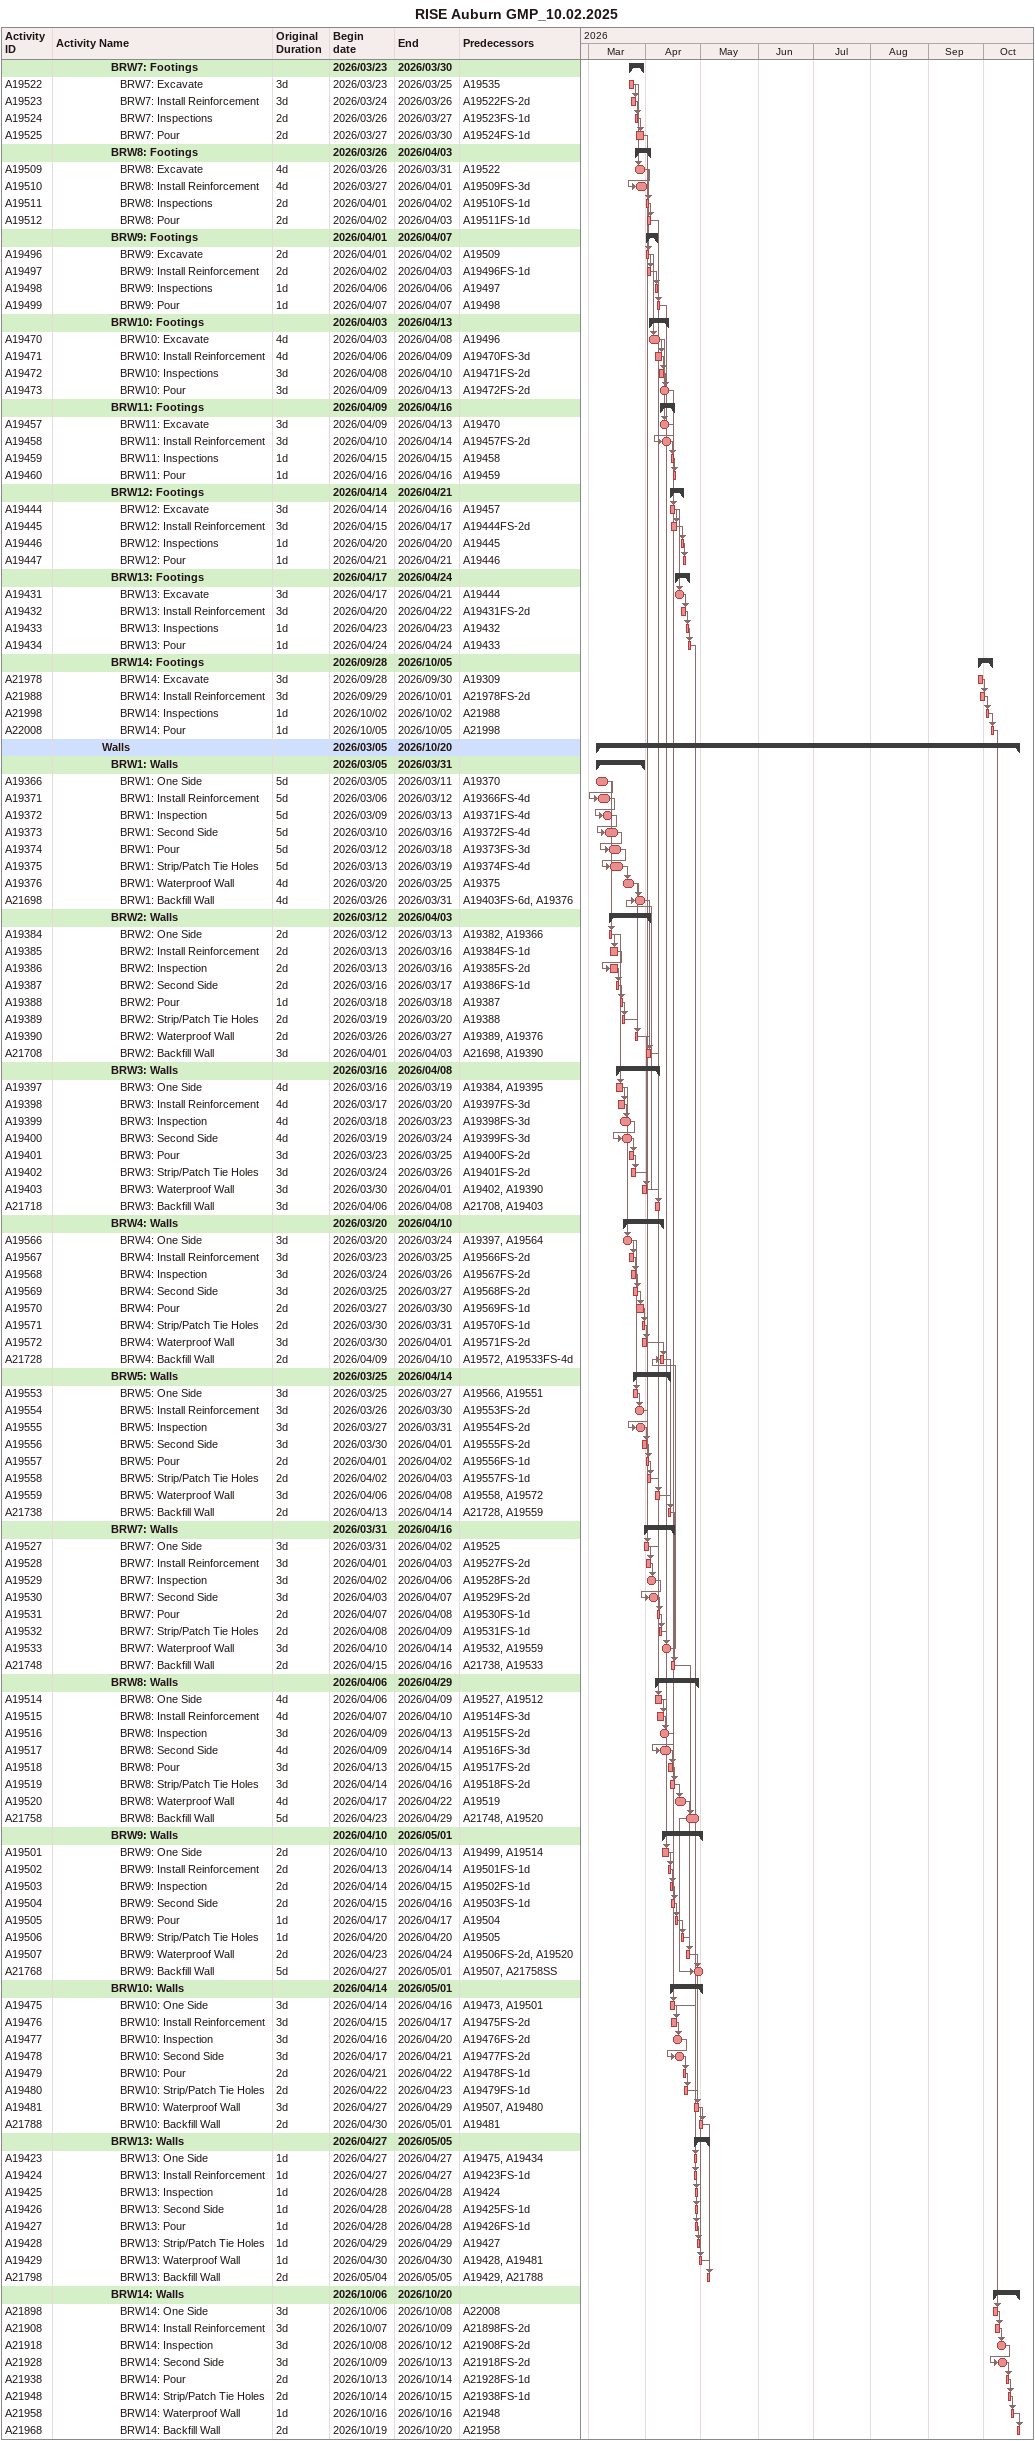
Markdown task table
RISE Auburn GMP_10.02.2025

| ID | Level | Task | Original duration | Start | Finish | Predecessors |
|---|---|---|---|---|---|---|
|  | 7 | **BRW7: Footings** |  | 2026-03-23 | 2026-03-30 |  |
| A19522 | 8 | BRW7: Excavate | 3d | 2026-03-23 | 2026-03-25 | A19535 |
| A19523 | 8 | BRW7: Install Reinforcement | 3d | 2026-03-24 | 2026-03-26 | A19522FS-2d |
| A19524 | 8 | BRW7: Inspections | 2d | 2026-03-26 | 2026-03-27 | A19523FS-1d |
| A19525 | 8 | BRW7: Pour | 2d | 2026-03-27 | 2026-03-30 | A19524FS-1d |
|  | 7 | **BRW8: Footings** |  | 2026-03-26 | 2026-04-03 |  |
| A19509 | 8 | BRW8: Excavate | 4d | 2026-03-26 | 2026-03-31 | A19522 |
| A19510 | 8 | BRW8: Install Reinforcement | 4d | 2026-03-27 | 2026-04-01 | A19509FS-3d |
| A19511 | 8 | BRW8: Inspections | 2d | 2026-04-01 | 2026-04-02 | A19510FS-1d |
| A19512 | 8 | BRW8: Pour | 2d | 2026-04-02 | 2026-04-03 | A19511FS-1d |
|  | 7 | **BRW9: Footings** |  | 2026-04-01 | 2026-04-07 |  |
| A19496 | 8 | BRW9: Excavate | 2d | 2026-04-01 | 2026-04-02 | A19509 |
| A19497 | 8 | BRW9: Install Reinforcement | 2d | 2026-04-02 | 2026-04-03 | A19496FS-1d |
| A19498 | 8 | BRW9: Inspections | 1d | 2026-04-06 | 2026-04-06 | A19497 |
| A19499 | 8 | BRW9: Pour | 1d | 2026-04-07 | 2026-04-07 | A19498 |
|  | 7 | **BRW10: Footings** |  | 2026-04-03 | 2026-04-13 |  |
| A19470 | 8 | BRW10: Excavate | 4d | 2026-04-03 | 2026-04-08 | A19496 |
| A19471 | 8 | BRW10: Install Reinforcement | 4d | 2026-04-06 | 2026-04-09 | A19470FS-3d |
| A19472 | 8 | BRW10: Inspections | 3d | 2026-04-08 | 2026-04-10 | A19471FS-2d |
| A19473 | 8 | BRW10: Pour | 3d | 2026-04-09 | 2026-04-13 | A19472FS-2d |
|  | 7 | **BRW11: Footings** |  | 2026-04-09 | 2026-04-16 |  |
| A19457 | 8 | BRW11: Excavate | 3d | 2026-04-09 | 2026-04-13 | A19470 |
| A19458 | 8 | BRW11: Install Reinforcement | 3d | 2026-04-10 | 2026-04-14 | A19457FS-2d |
| A19459 | 8 | BRW11: Inspections | 1d | 2026-04-15 | 2026-04-15 | A19458 |
| A19460 | 8 | BRW11: Pour | 1d | 2026-04-16 | 2026-04-16 | A19459 |
|  | 7 | **BRW12: Footings** |  | 2026-04-14 | 2026-04-21 |  |
| A19444 | 8 | BRW12: Excavate | 3d | 2026-04-14 | 2026-04-16 | A19457 |
| A19445 | 8 | BRW12: Install Reinforcement | 3d | 2026-04-15 | 2026-04-17 | A19444FS-2d |
| A19446 | 8 | BRW12: Inspections | 1d | 2026-04-20 | 2026-04-20 | A19445 |
| A19447 | 8 | BRW12: Pour | 1d | 2026-04-21 | 2026-04-21 | A19446 |
|  | 7 | **BRW13: Footings** |  | 2026-04-17 | 2026-04-24 |  |
| A19431 | 8 | BRW13: Excavate | 3d | 2026-04-17 | 2026-04-21 | A19444 |
| A19432 | 8 | BRW13: Install Reinforcement | 3d | 2026-04-20 | 2026-04-22 | A19431FS-2d |
| A19433 | 8 | BRW13: Inspections | 1d | 2026-04-23 | 2026-04-23 | A19432 |
| A19434 | 8 | BRW13: Pour | 1d | 2026-04-24 | 2026-04-24 | A19433 |
|  | 7 | **BRW14: Footings** |  | 2026-09-28 | 2026-10-05 |  |
| A21978 | 8 | BRW14: Excavate | 3d | 2026-09-28 | 2026-09-30 | A19309 |
| A21988 | 8 | BRW14: Install Reinforcement | 3d | 2026-09-29 | 2026-10-01 | A21978FS-2d |
| A21998 | 8 | BRW14: Inspections | 1d | 2026-10-02 | 2026-10-02 | A21988 |
| A22008 | 8 | BRW14: Pour | 1d | 2026-10-05 | 2026-10-05 | A21998 |
|  | 6 | **Walls** |  | 2026-03-05 | 2026-10-20 |  |
|  | 7 | **BRW1: Walls** |  | 2026-03-05 | 2026-03-31 |  |
| A19366 | 8 | BRW1: One Side | 5d | 2026-03-05 | 2026-03-11 | A19370 |
| A19371 | 8 | BRW1: Install Reinforcement | 5d | 2026-03-06 | 2026-03-12 | A19366FS-4d |
| A19372 | 8 | BRW1: Inspection | 5d | 2026-03-09 | 2026-03-13 | A19371FS-4d |
| A19373 | 8 | BRW1: Second Side | 5d | 2026-03-10 | 2026-03-16 | A19372FS-4d |
| A19374 | 8 | BRW1: Pour | 5d | 2026-03-12 | 2026-03-18 | A19373FS-3d |
| A19375 | 8 | BRW1: Strip/Patch Tie Holes | 5d | 2026-03-13 | 2026-03-19 | A19374FS-4d |
| A19376 | 8 | BRW1: Waterproof Wall | 4d | 2026-03-20 | 2026-03-25 | A19375 |
| A21698 | 8 | BRW1: Backfill Wall | 4d | 2026-03-26 | 2026-03-31 | A19403FS-6d, A19376 |
|  | 7 | **BRW2: Walls** |  | 2026-03-12 | 2026-04-03 |  |
| A19384 | 8 | BRW2: One Side | 2d | 2026-03-12 | 2026-03-13 | A19382, A19366 |
| A19385 | 8 | BRW2: Install Reinforcement | 2d | 2026-03-13 | 2026-03-16 | A19384FS-1d |
| A19386 | 8 | BRW2: Inspection | 2d | 2026-03-13 | 2026-03-16 | A19385FS-2d |
| A19387 | 8 | BRW2: Second Side | 2d | 2026-03-16 | 2026-03-17 | A19386FS-1d |
| A19388 | 8 | BRW2: Pour | 1d | 2026-03-18 | 2026-03-18 | A19387 |
| A19389 | 8 | BRW2: Strip/Patch Tie Holes | 2d | 2026-03-19 | 2026-03-20 | A19388 |
| A19390 | 8 | BRW2: Waterproof Wall | 2d | 2026-03-26 | 2026-03-27 | A19389, A19376 |
| A21708 | 8 | BRW2: Backfill Wall | 3d | 2026-04-01 | 2026-04-03 | A21698, A19390 |
|  | 7 | **BRW3: Walls** |  | 2026-03-16 | 2026-04-08 |  |
| A19397 | 8 | BRW3: One Side | 4d | 2026-03-16 | 2026-03-19 | A19384, A19395 |
| A19398 | 8 | BRW3: Install Reinforcement | 4d | 2026-03-17 | 2026-03-20 | A19397FS-3d |
| A19399 | 8 | BRW3: Inspection | 4d | 2026-03-18 | 2026-03-23 | A19398FS-3d |
| A19400 | 8 | BRW3: Second Side | 4d | 2026-03-19 | 2026-03-24 | A19399FS-3d |
| A19401 | 8 | BRW3: Pour | 3d | 2026-03-23 | 2026-03-25 | A19400FS-2d |
| A19402 | 8 | BRW3: Strip/Patch Tie Holes | 3d | 2026-03-24 | 2026-03-26 | A19401FS-2d |
| A19403 | 8 | BRW3: Waterproof Wall | 3d | 2026-03-30 | 2026-04-01 | A19402, A19390 |
| A21718 | 8 | BRW3: Backfill Wall | 3d | 2026-04-06 | 2026-04-08 | A21708, A19403 |
|  | 7 | **BRW4: Walls** |  | 2026-03-20 | 2026-04-10 |  |
| A19566 | 8 | BRW4: One Side | 3d | 2026-03-20 | 2026-03-24 | A19397, A19564 |
| A19567 | 8 | BRW4: Install Reinforcement | 3d | 2026-03-23 | 2026-03-25 | A19566FS-2d |
| A19568 | 8 | BRW4: Inspection | 3d | 2026-03-24 | 2026-03-26 | A19567FS-2d |
| A19569 | 8 | BRW4: Second Side | 3d | 2026-03-25 | 2026-03-27 | A19568FS-2d |
| A19570 | 8 | BRW4: Pour | 2d | 2026-03-27 | 2026-03-30 | A19569FS-1d |
| A19571 | 8 | BRW4: Strip/Patch Tie Holes | 2d | 2026-03-30 | 2026-03-31 | A19570FS-1d |
| A19572 | 8 | BRW4: Waterproof Wall | 3d | 2026-03-30 | 2026-04-01 | A19571FS-2d |
| A21728 | 8 | BRW4: Backfill Wall | 2d | 2026-04-09 | 2026-04-10 | A19572, A19533FS-4d |
|  | 7 | **BRW5: Walls** |  | 2026-03-25 | 2026-04-14 |  |
| A19553 | 8 | BRW5: One Side | 3d | 2026-03-25 | 2026-03-27 | A19566, A19551 |
| A19554 | 8 | BRW5: Install Reinforcement | 3d | 2026-03-26 | 2026-03-30 | A19553FS-2d |
| A19555 | 8 | BRW5: Inspection | 3d | 2026-03-27 | 2026-03-31 | A19554FS-2d |
| A19556 | 8 | BRW5: Second Side | 3d | 2026-03-30 | 2026-04-01 | A19555FS-2d |
| A19557 | 8 | BRW5: Pour | 2d | 2026-04-01 | 2026-04-02 | A19556FS-1d |
| A19558 | 8 | BRW5: Strip/Patch Tie Holes | 2d | 2026-04-02 | 2026-04-03 | A19557FS-1d |
| A19559 | 8 | BRW5: Waterproof Wall | 3d | 2026-04-06 | 2026-04-08 | A19558, A19572 |
| A21738 | 8 | BRW5: Backfill Wall | 2d | 2026-04-13 | 2026-04-14 | A21728, A19559 |
|  | 7 | **BRW7: Walls** |  | 2026-03-31 | 2026-04-16 |  |
| A19527 | 8 | BRW7: One Side | 3d | 2026-03-31 | 2026-04-02 | A19525 |
| A19528 | 8 | BRW7: Install Reinforcement | 3d | 2026-04-01 | 2026-04-03 | A19527FS-2d |
| A19529 | 8 | BRW7: Inspection | 3d | 2026-04-02 | 2026-04-06 | A19528FS-2d |
| A19530 | 8 | BRW7: Second Side | 3d | 2026-04-03 | 2026-04-07 | A19529FS-2d |
| A19531 | 8 | BRW7: Pour | 2d | 2026-04-07 | 2026-04-08 | A19530FS-1d |
| A19532 | 8 | BRW7: Strip/Patch Tie Holes | 2d | 2026-04-08 | 2026-04-09 | A19531FS-1d |
| A19533 | 8 | BRW7: Waterproof Wall | 3d | 2026-04-10 | 2026-04-14 | A19532, A19559 |
| A21748 | 8 | BRW7: Backfill Wall | 2d | 2026-04-15 | 2026-04-16 | A21738, A19533 |
|  | 7 | **BRW8: Walls** |  | 2026-04-06 | 2026-04-29 |  |
| A19514 | 8 | BRW8: One Side | 4d | 2026-04-06 | 2026-04-09 | A19527, A19512 |
| A19515 | 8 | BRW8: Install Reinforcement | 4d | 2026-04-07 | 2026-04-10 | A19514FS-3d |
| A19516 | 8 | BRW8: Inspection | 3d | 2026-04-09 | 2026-04-13 | A19515FS-2d |
| A19517 | 8 | BRW8: Second Side | 4d | 2026-04-09 | 2026-04-14 | A19516FS-3d |
| A19518 | 8 | BRW8: Pour | 3d | 2026-04-13 | 2026-04-15 | A19517FS-2d |
| A19519 | 8 | BRW8: Strip/Patch Tie Holes | 3d | 2026-04-14 | 2026-04-16 | A19518FS-2d |
| A19520 | 8 | BRW8: Waterproof Wall | 4d | 2026-04-17 | 2026-04-22 | A19519 |
| A21758 | 8 | BRW8: Backfill Wall | 5d | 2026-04-23 | 2026-04-29 | A21748, A19520 |
|  | 7 | **BRW9: Walls** |  | 2026-04-10 | 2026-05-01 |  |
| A19501 | 8 | BRW9: One Side | 2d | 2026-04-10 | 2026-04-13 | A19499, A19514 |
| A19502 | 8 | BRW9: Install Reinforcement | 2d | 2026-04-13 | 2026-04-14 | A19501FS-1d |
| A19503 | 8 | BRW9: Inspection | 2d | 2026-04-14 | 2026-04-15 | A19502FS-1d |
| A19504 | 8 | BRW9: Second Side | 2d | 2026-04-15 | 2026-04-16 | A19503FS-1d |
| A19505 | 8 | BRW9: Pour | 1d | 2026-04-17 | 2026-04-17 | A19504 |
| A19506 | 8 | BRW9: Strip/Patch Tie Holes | 1d | 2026-04-20 | 2026-04-20 | A19505 |
| A19507 | 8 | BRW9: Waterproof Wall | 2d | 2026-04-23 | 2026-04-24 | A19506FS-2d, A19520 |
| A21768 | 8 | BRW9: Backfill Wall | 5d | 2026-04-27 | 2026-05-01 | A19507, A21758SS |
|  | 7 | **BRW10: Walls** |  | 2026-04-14 | 2026-05-01 |  |
| A19475 | 8 | BRW10: One Side | 3d | 2026-04-14 | 2026-04-16 | A19473, A19501 |
| A19476 | 8 | BRW10: Install Reinforcement | 3d | 2026-04-15 | 2026-04-17 | A19475FS-2d |
| A19477 | 8 | BRW10: Inspection | 3d | 2026-04-16 | 2026-04-20 | A19476FS-2d |
| A19478 | 8 | BRW10: Second Side | 3d | 2026-04-17 | 2026-04-21 | A19477FS-2d |
| A19479 | 8 | BRW10: Pour | 2d | 2026-04-21 | 2026-04-22 | A19478FS-1d |
| A19480 | 8 | BRW10: Strip/Patch Tie Holes | 2d | 2026-04-22 | 2026-04-23 | A19479FS-1d |
| A19481 | 8 | BRW10: Waterproof Wall | 3d | 2026-04-27 | 2026-04-29 | A19507, A19480 |
| A21788 | 8 | BRW10: Backfill Wall | 2d | 2026-04-30 | 2026-05-01 | A19481 |
|  | 7 | **BRW13: Walls** |  | 2026-04-27 | 2026-05-05 |  |
| A19423 | 8 | BRW13: One Side | 1d | 2026-04-27 | 2026-04-27 | A19475, A19434 |
| A19424 | 8 | BRW13: Install Reinforcement | 1d | 2026-04-27 | 2026-04-27 | A19423FS-1d |
| A19425 | 8 | BRW13: Inspection | 1d | 2026-04-28 | 2026-04-28 | A19424 |
| A19426 | 8 | BRW13: Second Side | 1d | 2026-04-28 | 2026-04-28 | A19425FS-1d |
| A19427 | 8 | BRW13: Pour | 1d | 2026-04-28 | 2026-04-28 | A19426FS-1d |
| A19428 | 8 | BRW13: Strip/Patch Tie Holes | 1d | 2026-04-29 | 2026-04-29 | A19427 |
| A19429 | 8 | BRW13: Waterproof Wall | 1d | 2026-04-30 | 2026-04-30 | A19428, A19481 |
| A21798 | 8 | BRW13: Backfill Wall | 2d | 2026-05-04 | 2026-05-05 | A19429, A21788 |
|  | 7 | **BRW14: Walls** |  | 2026-10-06 | 2026-10-20 |  |
| A21898 | 8 | BRW14: One Side | 3d | 2026-10-06 | 2026-10-08 | A22008 |
| A21908 | 8 | BRW14: Install Reinforcement | 3d | 2026-10-07 | 2026-10-09 | A21898FS-2d |
| A21918 | 8 | BRW14: Inspection | 3d | 2026-10-08 | 2026-10-12 | A21908FS-2d |
| A21928 | 8 | BRW14: Second Side | 3d | 2026-10-09 | 2026-10-13 | A21918FS-2d |
| A21938 | 8 | BRW14: Pour | 2d | 2026-10-13 | 2026-10-14 | A21928FS-1d |
| A21948 | 8 | BRW14: Strip/Patch Tie Holes | 2d | 2026-10-14 | 2026-10-15 | A21938FS-1d |
| A21958 | 8 | BRW14: Waterproof Wall | 1d | 2026-10-16 | 2026-10-16 | A21948 |
| A21968 | 8 | BRW14: Backfill Wall | 2d | 2026-10-19 | 2026-10-20 | A21958 |
